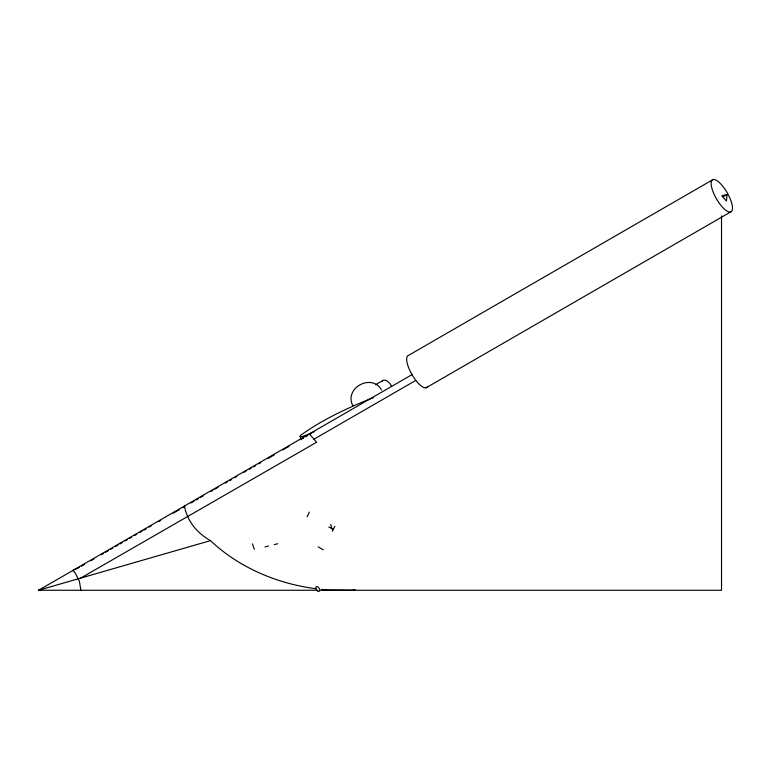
<?xml version="1.0" encoding="UTF-8"?>
<svg xmlns="http://www.w3.org/2000/svg" width="771" height="771" viewBox="0 0 771 771"><rect width="100%" height="100%" fill="white"/><g stroke="black" fill="none" stroke-linecap="round" stroke-linejoin="round"><path stroke-width="1.16" d="M727.13 194.465L726.407 201.077L721.81 195.776L727.13 194.465L722.967 196.875M301.182 438.747L300.121 436.637L300.411 435.461C322.586 419.491 347.817 407.772 373.154 397.73M309.354 512.079L307.089 516.849M334.816 526.294L332.34 531.2M713.117 179.527L408.659 355.306A18.514 6.168 60 0 0 412.331 375.198A18.514 6.168 60 0 0 427.365 386.859M375.429 384.825L382.57 380.701M412.167 374.552L38.55 590.258L317.729 590.258M81.408 566.222L84.54 564.42M90.795 560.806L93.927 558.994M101.223 554.783L103.314 553.578M105.396 552.373L108.528 550.571M110.61 549.366L112.701 548.162M115.823 546.35L117.915 545.145M119.997 543.94L122.088 542.736M125.21 540.934L127.302 539.729M129.383 538.524L131.475 537.32M134.597 535.508L136.689 534.313M139.811 532.501L141.903 531.296M143.984 530.091L146.076 528.887M149.198 527.085L151.289 525.88M158.585 521.659L160.676 520.454M173.196 513.235L179.45 509.621M182.582 507.81L184.664 506.605M190.919 502.991L194.051 501.189M196.133 499.984L198.224 498.779M200.306 497.574L203.438 495.772M210.743 491.551L212.825 490.346M214.907 489.142L218.039 487.339M225.344 483.118L227.426 481.914M229.517 480.719L231.599 479.514M234.731 477.702L236.813 476.497M244.118 472.286L246.2 471.081M249.332 469.269L251.413 468.064M253.505 466.86L255.587 465.655M258.719 463.853L260.8 462.648M268.106 458.437L274.36 454.823M282.706 450.004L288.961 446.39M300.439 439.769L303.562 437.957M305.653 436.752L307.735 435.548M313.98 439.191L415.723 380.45M426.055 387.813L730.513 212.035A18.514 6.168 60 0 0 722.841 186.331A18.514 6.168 60 0 0 712.086 188.972A18.514 6.168 60 0 0 730.513 212.035M80.695 578.096L316.611 442.226L309.393 433.89L314.096 431.76M73.679 569.981L79.317 567.427M311.417 433.312L302.502 436.444L300.121 436.637M314.847 588.601A176.077 143.763 0 0 1 210.493 540.625L38.55 590.258L40.902 589.815M331.665 527.46L331.212 527.2L332.715 529.85M264.993 546.899L268.462 546.032M274.264 544.596L277.743 543.738M309.393 433.89L311.523 433.369M320.138 590.258L721.521 590.258L721.521 215.928M333.303 529.388L328.812 526.988M323.261 549.839L318.23 546.88M72.831 570.473L75.192 572.988L79.423 581.324L80.859 590.258M381.529 389.933C371.651 372.73 343.673 388.247 352.839 405.671M254.372 549.289L252.416 543.883M302.502 436.444L303.562 438.545M331.54 527.123L330.749 524.453M353.166 590.094A268.115 154.788 0 0 0 355.441 590.258L328.311 590.008A176.077 143.763 0 0 1 321.565 589.41M210.493 540.625A61.121 49.903 0 0 1 189.049 519.394L187.478 516.146A61.121 49.903 0 0 1 184.5 505.998M381.77 381.684A8.038 4.645 60 0 1 391.581 386.358M315.84 588.36A2.708 1.561 60 0 0 318.992 591.396A2.708 1.561 60 0 0 318.327 587.261A2.708 1.561 60 0 0 315.84 588.36"/></g></svg>
